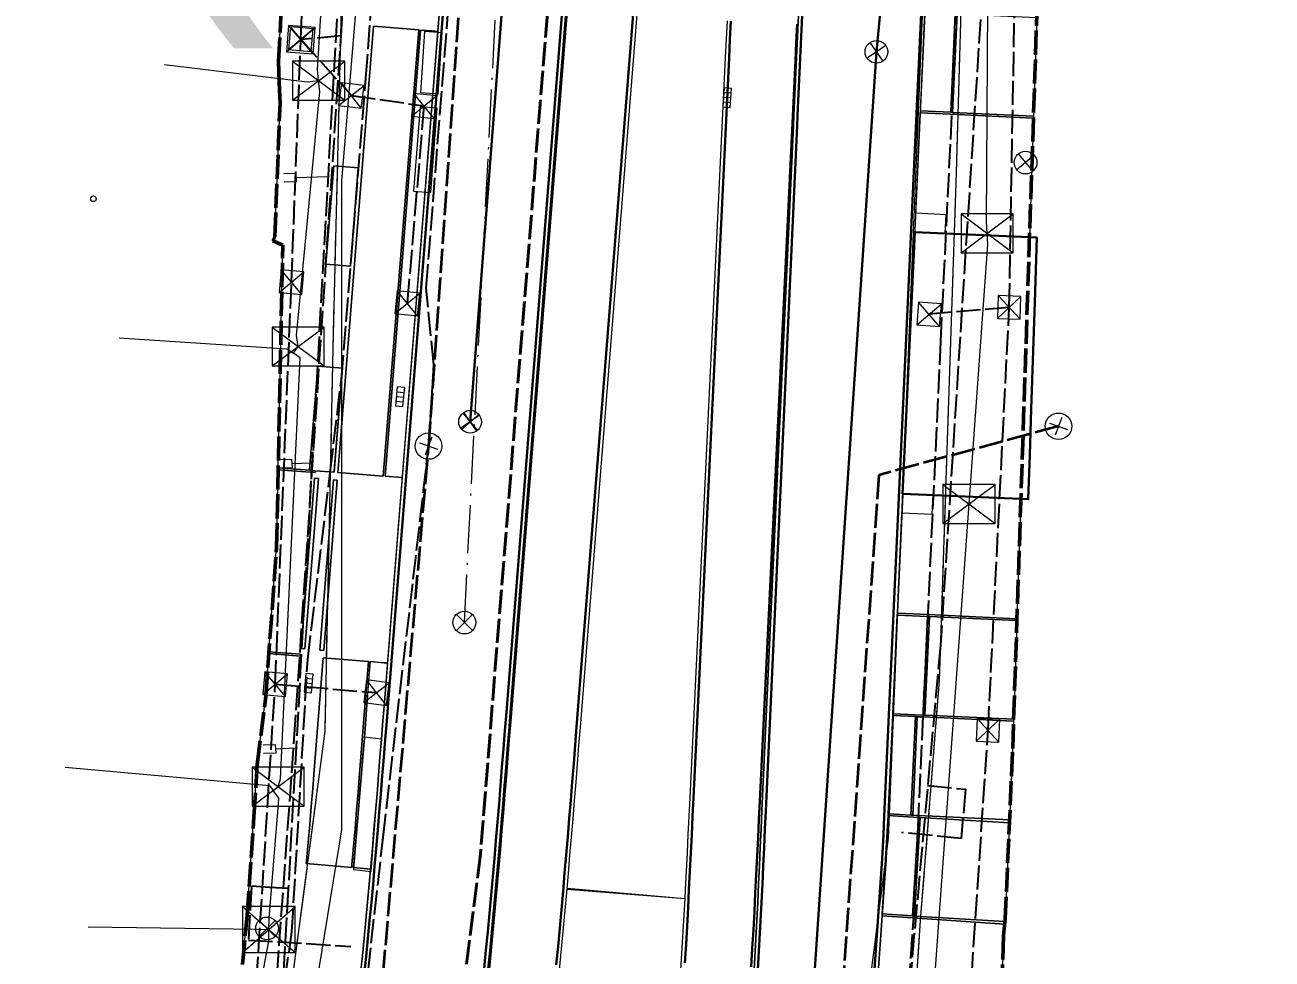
# Model space of a CAD drawing. Header units: metres. Extents: x 105014 to 106600, y 111320 to 118425.
# Drawn here: x 105813.7 to 105879.4, y 114325.5 to 114374.7 of the extents above; entities that cross this region are included whole.
import ezdxf
from ezdxf.enums import TextEntityAlignment as Align

# ---------------------------------------------------------------- set-up
doc = ezdxf.new("R2010")
doc.units = ezdxf.units.M
doc.linetypes.add('DASHDOT', pattern=[3.556, 2.54, -0.508, 0, -0.508])
doc.linetypes.add('DASHED', pattern=[1.524, 1.27, -0.254])
for name, color, linetype, lineweight in [('00-BASE-LIMITE', 7, 'DASHED', 50), ('00-BASE-UE', 42, 'DASHED', 25), ('10-PAV-CALZADA-BRT', 12, 'CONTINUOUS', 30), ('10-PAV-CALZADA-MIXTA', 8, 'CONTINUOUS', 30), ('10-PAV-CICLORUTA', 76, 'CONTINUOUS', 18), ('10-PAV-PARADERO', 30, 'CONTINUOUS', 30), ('10-PAV-SARDINEL', 252, 'CONTINUOUS', 13), ('20-EP-ZONA-DURA', 253, 'CONTINUOUS', 13), ('20-EP-ZONA-VERDE', 84, 'CONTINUOUS', 13), ('30-RED-ENEL-NODOS', 11, 'CONTINUOUS', 13), ('30-RED-ENEL-PROY', 1, 'DASHED', 25), ('30-RED-ETB-CAMARA', 151, 'CONTINUOUS', 13), ('30-RED-ETB-EXIST', 145, 'CONTINUOUS', 13), ('30-RED-MOVISTAR-CAMARA', 141, 'CONTINUOUS', 13), ('30-RED-MOVISTAR-PROY', 4, 'DASHED', 25), ('30-RED-VANTI-EXIST', 52, 'CONTINUOUS', 13), ('30-RED-VANTI-PROY', 2, 'DASHED', 25), ('30-RED-VANTI-RETIRO', 8, 'DASHDOT', 13), ('35-RH-ACUE-DOMICILIARIA', 152, 'CONTINUOUS', 9), ('35-RH-ACUE-MATRIZ-PJ', 150, 'DASHED', 40), ('35-RH-ACUE-MENOR-EXIST', 151, 'CONTINUOUS', 13), ('35-RH-ACUE-MENOR-PROY', 5, 'DASHED', 25), ('35-RH-PLUV-COLECTOR', 96, 'CONTINUOUS', 30), ('35-RH-PLUV-NODOS', 94, 'CONTINUOUS', 13), ('35-RH-PLUV-RETIRO', 8, 'DASHDOT', 13), ('35-RH-SUDS-ZONAS', 92, 'CONTINUOUS', 20), ('36-RH-SAN-COLECTOR-PROY', 6, 'DASHED', 35), ('36-RH-SAN-POZOS', 216, 'CONTINUOUS', 13), ('40-ROT-UE', 7, 'CONTINUOUS', 25)]:
    doc.layers.add(name, color=color, linetype=linetype, lineweight=lineweight)

# ---------------------------------------------------------------- blocks, each defined once
blk = doc.blocks.new('CAM_ETB_T_13')
for p, q in [((-1.375, -1.025), (1.375, 1.025)), ((-1.375, 1.025), (1.375, -1.025))]:
    blk.add_line(p, q)
blk.add_lwpolyline([(-1.375, -1.025), (1.375, -1.025), (1.375, 1.025), (-1.375, 1.025)], close=True)
blk = doc.blocks.new('CAM_ETB_T_14')
for p, q in [((-1.39, -1.22), (1.39, 1.22)), ((-1.39, 1.22), (1.39, -1.22))]:
    blk.add_line(p, q)
blk.add_lwpolyline([(-1.39, -1.22), (1.39, -1.22), (1.39, 1.22), (-1.39, 1.22)], close=True)
blk = doc.blocks.new('CAJA_ENEL')
for p, q in [((-0.6, -0.6), (0.6, 0.6)), ((-0.6, 0.6), (0.6, -0.6))]:
    blk.add_line(p, q)
blk.add_lwpolyline([(-0.6, -0.6), (0.6, -0.6), (0.6, 0.6), (-0.6, 0.6)], close=True)
blk = doc.blocks.new('POSTE')
blk.add_circle((0, 0), 0.15)
blk = doc.blocks.new('CAM_MOV_CS_276')
for p, q in [((-0.7, -0.7), (0.7, 0.7)), ((-0.7, 0.7), (0.7, -0.7))]:
    blk.add_line(p, q)
blk.add_lwpolyline([(-0.7, -0.7), (0.7, -0.7), (0.7, 0.7), (-0.7, 0.7)], close=True)
blk = doc.blocks.new('POZO_SAN')
for p, q in [((-0.5, 0), (0.5, 0)), ((0, -0.5), (0, 0.5))]:
    blk.add_line(p, q)
blk.add_circle((0, 0), 0.7)
blk = doc.blocks.new('POZO_PLUV')
for p, q in [((-0.42, -0.42), (0.42, 0.42)), ((-0.42, 0.42), (0.42, -0.42))]:
    blk.add_line(p, q)
blk.add_circle((0, 0), 0.6)
blk = doc.blocks.new('SUMIDERO')
for p, q in [((-0.25, -0.2), (-0.25, 0.2)), ((0, -0.2), (0, 0.2)), ((0.25, -0.2), (0.25, 0.2))]:
    blk.add_line(p, q)
blk.add_lwpolyline([(-0.5, -0.2), (0.5, -0.2), (0.5, 0.2), (-0.5, 0.2)], close=True)

msp = doc.modelspace()

# ---------------------------------------------------------------- linework, layer by layer
at = {"layer": '00-BASE-LIMITE'}
for points in [[(105872.4273, 114434.1933), (105869.1697, 114410.4855), (105868.9821, 114406.9359), (105868.2631, 114400.1099), (105867.7367, 114392.0365), (105867.6139, 114391.2861), (105867.3739, 114386.5983), (105865.7227, 114336.3865), (105865.3317, 114327.5977), (105865.2477, 114326.7277), (105865.1547, 114324.1031)], [(105825.1509, 114325.1991), (105825.3923, 114327.7979), (105825.7417, 114332.9821), (105825.9271, 114335.7325), (105826.3675, 114339.3237), (105826.9459, 114347.1875), (105827.2663, 114363.1049), (105826.7401, 114363.3365), (105826.8505, 114363.5541), (105827.1227, 114370.5711), (105827.0857, 114371.6813), (105827.0657, 114372.2811), (105827.0487, 114372.7917), (105827.2165, 114376.1151)]]:
    msp.add_lwpolyline(points, dxfattribs=at)
at = {"layer": '00-BASE-UE'}
for points in [[(105872.4273, 114434.1933), (105869.1697, 114410.4855), (105868.9821, 114406.9359), (105868.2631, 114400.1099), (105867.7367, 114392.0365), (105867.6139, 114391.2861), (105867.3739, 114386.5983), (105865.7227, 114336.3865), (105865.3317, 114327.5977), (105865.2477, 114326.7277), (105865.1547, 114324.1031)], [(105825.1509, 114325.1991), (105825.3923, 114327.7979), (105825.7417, 114332.9821), (105825.9271, 114335.7325), (105826.3675, 114339.3237), (105826.9459, 114347.1875), (105827.2663, 114363.1049), (105826.7401, 114363.3365), (105826.8505, 114363.5541), (105827.1227, 114370.5711), (105827.0857, 114371.6813), (105827.0657, 114372.2811), (105827.0487, 114372.7917), (105827.2165, 114376.1151)]]:
    msp.add_lwpolyline(points, dxfattribs=at)
at = {"layer": '10-PAV-CALZADA-BRT'}
for points in [[(105838.0999, 114324.5749), (105838.1945, 114325.5277), (105838.2865, 114326.4817), (105838.3761, 114327.4365), (105838.4635, 114328.3923), (105838.5489, 114329.3491), (105838.6325, 114330.3069), (105838.7145, 114331.2655), (105838.7951, 114332.2249), (105838.8747, 114333.1851), (105838.9533, 114334.1479), (105839.0309, 114335.1095), (105839.1081, 114336.0719), (105839.1849, 114337.0351), (105839.2615, 114337.9989), (105845.0483, 114410.8199), (105846.5286, 114425.6879), (105848.6005, 114440.4851)], [(105855.0531, 114438.5942), (105852.1011, 114426.4229), (105850.1746, 114418.3144), (105848.7538, 114410.1023), (105847.8441, 114401.8179), (105842.7505, 114337.7215), (105842.6739, 114336.7569), (105842.5969, 114335.7921), (105842.5195, 114334.8275), (105842.4417, 114333.8629), (105842.3629, 114332.8985), (105842.2831, 114331.9339), (105842.2021, 114330.9697), (105842.1195, 114330.0055), (105842.0353, 114329.0413), (105841.9493, 114328.0775), (105841.8611, 114327.1137), (105841.7709, 114326.1501), (105841.6779, 114325.1869)], [(105848.4595, 114325.2813), (105848.5151, 114326.2475), (105848.5685, 114327.2137), (105848.6203, 114328.1801), (105848.6707, 114329.1465), (105848.7197, 114330.1129), (105848.7677, 114331.0795), (105848.8151, 114332.0461), (105848.8619, 114333.0127), (105848.9083, 114333.9793), (105850.7845, 114372.9861), (105850.8311, 114373.9527), (105850.8777, 114374.9193)], [(105854.3737, 114374.7505), (105854.3271, 114373.7845), (105854.2805, 114372.8179), (105852.4043, 114333.8111), (105852.3577, 114332.8435), (105852.3109, 114331.8751), (105852.2635, 114330.9057), (105852.2153, 114329.9373), (105852.1661, 114328.9667), (105852.1155, 114327.9953), (105852.0633, 114327.0231), (105852.0093, 114326.0501), (105851.9533, 114325.0761)]]:
    msp.add_lwpolyline(points, dxfattribs=at)
at = {"layer": '10-PAV-CALZADA-MIXTA'}
for points in [[(105831.5633, 114324.6859), (105831.6605, 114325.6285), (105831.7549, 114326.5727), (105831.8467, 114327.5185), (105831.9361, 114328.4661), (105832.0233, 114329.4151), (105832.1083, 114330.3659), (105832.1919, 114331.3181), (105832.2737, 114332.2719), (105832.3541, 114333.2271), (105832.4333, 114334.1839), (105832.5119, 114335.1451), (105832.5895, 114336.1041), (105832.6665, 114337.0645), (105832.7433, 114338.0265), (105832.8197, 114338.9897), (105837.2827, 114395.1502), (105843.0214, 114446.7429), (105851.1609, 114497.4894), (105857.8907, 114538.6363), (105870.668, 114583.7658)], [(105868.5217, 114557.2237), (105859.1483, 114507.8229), (105848.4295, 114440.997), (105848.3537, 114440.5247), (105846.2805, 114425.7176), (105844.7991, 114410.8397), (105839.0501, 114338.4945), (105838.9735, 114337.5297), (105838.8965, 114336.5651), (105838.8191, 114335.6003), (105838.7411, 114334.6357), (105838.6623, 114333.6713), (105838.5823, 114332.7069), (105838.5013, 114331.7425), (105838.4185, 114330.7783), (105838.3341, 114329.8143), (105838.2477, 114328.8503), (105838.1591, 114327.8867), (105838.0683, 114326.9233), (105837.9747, 114325.9601), (105837.8785, 114324.9971)], [(105852.2883, 114324.6043), (105852.3417, 114325.5707), (105852.3931, 114326.5369), (105852.4427, 114327.5035), (105852.4907, 114328.4701), (105852.5377, 114329.4367), (105852.5835, 114330.4033), (105852.6285, 114331.3699), (105852.6733, 114332.3367), (105852.7175, 114333.3033), (105854.3719, 114369.3989), (105854.3973, 114369.9529), (105854.4489, 114371.0807), (105854.5009, 114372.2085), (105854.5533, 114373.3363), (105854.6063, 114374.4641), (105854.6601, 114375.5919)], [(105860.9031, 114375.2937), (105860.8495, 114374.1707), (105860.7965, 114373.0465), (105860.7443, 114371.9209), (105860.6925, 114370.7943), (105860.6407, 114369.6667), (105858.9609, 114333.0169), (105858.9165, 114332.0487), (105858.8575, 114330.7687), (105857.4793, 114311.0737)]]:
    msp.add_lwpolyline(points, dxfattribs=at)
at = {"layer": '10-PAV-CICLORUTA'}
for points in [[(105834.4341, 114374.4519), (105832.5653, 114350.9361), (105830.1729, 114351.1263), (105830.1887, 114351.3257), (105832.0257, 114374.4427), (105832.0415, 114374.6421), (105834.4341, 114374.4519)], [(105831.7889, 114341.1669), (105831.5469, 114338.1219), (105831.3159, 114335.2427), (105831.2375, 114334.2823), (105831.1583, 114333.3271), (105831.0779, 114332.3735), (105830.9963, 114331.4217), (105830.9131, 114330.4717), (105830.8991, 114330.3165), (105828.5083, 114330.5259), (105828.5225, 114330.6835), (105828.6053, 114331.6291), (105828.6865, 114332.5767), (105828.7665, 114333.5269), (105828.8455, 114334.4793), (105828.9239, 114335.4383), (105829.1545, 114338.3125), (105829.3965, 114341.3569), (105831.7889, 114341.1669)]]:
    msp.add_lwpolyline(points, close=True, dxfattribs=at)
at = {"layer": '10-PAV-PARADERO'}
msp.add_lwpolyline([(105859.93, 114350.0054), (105860.5695, 114363.8), (105867.0049, 114363.5092), (105866.8929, 114360.0973), (105866.7077, 114354.4599), (105866.6281, 114352.0352), (105866.5519, 114349.7152), (105859.93, 114350.0054)], close=True, dxfattribs=at)
at = {"layer": '10-PAV-SARDINEL'}
for points in [[(105831.3644, 114324.7068), (105831.4616, 114325.6487), (105831.5559, 114326.5923), (105831.6476, 114327.5376), (105831.737, 114328.4847), (105831.8241, 114329.4332), (105831.9091, 114330.3836), (105831.9927, 114331.3354), (105832.0744, 114332.2889), (105832.1548, 114333.2438), (105832.234, 114334.2003), (105832.3126, 114335.1613), (105832.3902, 114336.1202), (105832.4671, 114337.0805), (105832.5439, 114338.0424), (105832.6203, 114339.0055), (105837.0833, 114395.166), (105837.0839, 114395.1723), (105842.8226, 114446.765), (105842.8239, 114446.7746), (105850.9635, 114497.5214), (105857.6935, 114538.6698), (105857.6983, 114538.6908), (105870.4756, 114583.8203)], [(105870.668, 114583.7658), (105857.8907, 114538.6363), (105851.1609, 114497.4894), (105843.0214, 114446.7429), (105837.2827, 114395.1502), (105832.8197, 114338.9897), (105832.7433, 114338.0265), (105832.6665, 114337.0645), (105832.5895, 114336.1041), (105832.5119, 114335.1451), (105832.4333, 114334.1839), (105832.3541, 114333.2271), (105832.2737, 114332.2719), (105832.1919, 114331.3181), (105832.1083, 114330.3659), (105832.0233, 114329.4151), (105831.9361, 114328.4661), (105831.8467, 114327.5185), (105831.7549, 114326.5727), (105831.6605, 114325.6285), (105831.5633, 114324.6859)], [(105837.8785, 114324.9971), (105837.9747, 114325.9601), (105838.0683, 114326.9233), (105838.1591, 114327.8867), (105838.2477, 114328.8503), (105838.3341, 114329.8143), (105838.4185, 114330.7783), (105838.5013, 114331.7425), (105838.5823, 114332.7069), (105838.6623, 114333.6713), (105838.7411, 114334.6357), (105838.8191, 114335.6003), (105838.8965, 114336.5651), (105838.9735, 114337.5297), (105839.0501, 114338.4945), (105844.7991, 114410.8397)], [(105838.0775, 114324.9769), (105838.1738, 114325.9405), (105838.2674, 114326.9043), (105838.3583, 114327.8682), (105838.4469, 114328.8322), (105838.5333, 114329.7967), (105838.6178, 114330.7611), (105838.7006, 114331.7256), (105838.7816, 114332.6903), (105838.8616, 114333.6549), (105838.9404, 114334.6195), (105839.0185, 114335.5843), (105839.0959, 114336.5492), (105839.1729, 114337.5139), (105839.2495, 114338.4787), (105844.9985, 114410.8237)], [(105844.9985, 114410.8237), (105839.2495, 114338.4787), (105839.1729, 114337.5139), (105839.0959, 114336.5492), (105839.0185, 114335.5843), (105838.9404, 114334.6195), (105838.8616, 114333.6549), (105838.7816, 114332.6903), (105838.7006, 114331.7256), (105838.6178, 114330.7611), (105838.5333, 114329.7967), (105838.4469, 114328.8322), (105838.3583, 114327.8682), (105838.2674, 114326.9043), (105838.1738, 114325.9405), (105838.0775, 114324.9769)], [(105845.0483, 114410.8199), (105839.2615, 114337.9989), (105839.1849, 114337.0351), (105839.1081, 114336.0719), (105839.0309, 114335.1095), (105838.9533, 114334.1479), (105838.8747, 114333.1851), (105838.7951, 114332.2249), (105838.7145, 114331.2655), (105838.6325, 114330.3069), (105838.5489, 114329.3491), (105838.4635, 114328.3923), (105838.3761, 114327.4365), (105838.2865, 114326.4817), (105838.1945, 114325.5277), (105838.0999, 114324.5749)], [(105854.4603, 114375.6015), (105854.4065, 114374.4736), (105854.3535, 114373.3457), (105854.3011, 114372.2178), (105854.2491, 114371.0899), (105854.1975, 114369.9621), (105854.1721, 114369.4081), (105852.5177, 114333.3125), (105852.4735, 114332.3459), (105852.4287, 114331.3792), (105852.3837, 114330.4127), (105852.3379, 114329.4463), (105852.2909, 114328.4799), (105852.243, 114327.5136), (105852.1934, 114326.5473), (105852.142, 114325.5815), (105852.0886, 114324.6156)], [(105852.0886, 114324.6156), (105852.142, 114325.5815), (105852.1934, 114326.5473), (105852.243, 114327.5136), (105852.2909, 114328.4799), (105852.3379, 114329.4463), (105852.3837, 114330.4127), (105852.4287, 114331.3792), (105852.4735, 114332.3459), (105852.5177, 114333.3125), (105854.1721, 114369.4081), (105854.1975, 114369.9621), (105854.2491, 114371.0899), (105854.3011, 114372.2178), (105854.3535, 114373.3457), (105854.4065, 114374.4736), (105854.4603, 114375.6015)], [(105854.6601, 114375.5919), (105854.6063, 114374.4641), (105854.5533, 114373.3363), (105854.5009, 114372.2085), (105854.4489, 114371.0807), (105854.3973, 114369.9529), (105854.3719, 114369.3989), (105852.7175, 114333.3033), (105852.6733, 114332.3367), (105852.6285, 114331.3699), (105852.5835, 114330.4033), (105852.5377, 114329.4367), (105852.4907, 114328.4701), (105852.4427, 114327.5035), (105852.3931, 114326.5369), (105852.3417, 114325.5707), (105852.2883, 114324.6043)], [(105857.4793, 114311.0737), (105858.8575, 114330.7687), (105858.9165, 114332.0487), (105858.9609, 114333.0169), (105860.6407, 114369.6667), (105860.6925, 114370.7943), (105860.7443, 114371.9209), (105860.7965, 114373.0465), (105860.8495, 114374.1707), (105860.9031, 114375.2937)], [(105861.1029, 114375.2841), (105861.0493, 114374.1613), (105860.9963, 114373.0372), (105860.9441, 114371.9117), (105860.8923, 114370.7851), (105860.8405, 114369.6575), (105859.1607, 114333.0077), (105859.1163, 114332.0395), (105859.0573, 114330.7595), (105859.057, 114330.7547), (105857.6788, 114311.0597)], [(105851.9533, 114325.0761), (105852.0093, 114326.0501), (105852.0633, 114327.0231), (105852.1155, 114327.9953), (105852.1661, 114328.9667), (105852.2153, 114329.9373), (105852.2635, 114330.9057), (105852.3109, 114331.8751), (105852.3577, 114332.8435), (105852.4043, 114333.8111), (105854.2805, 114372.8179), (105854.3271, 114373.7845), (105854.3737, 114374.7505)]]:
    msp.add_lwpolyline(points, dxfattribs=at)
at = {"layer": '20-EP-ZONA-DURA'}
for points in [[(105836.1121, 114382.9457), (105835.4307, 114374.3738), (105835.1255, 114374.397), (105834.5337, 114374.4441), (105834.5334, 114374.4399), (105832.6651, 114350.9281), (105833.5621, 114350.8569), (105832.7859, 114341.0877), (105832.7621, 114341.0896), (105832.7625, 114341.0959), (105832.3428, 114341.1229), (105831.8887, 114341.1589), (105831.8881, 114341.1521), (105831.8629, 114341.1537), (105831.6077, 114337.6421), (105831.5699, 114337.1525), (105830.9847, 114330.3183), (105830.9999, 114330.3169), (105830.9991, 114330.3077), (105831.8957, 114330.2293), (105831.8241, 114329.4332), (105831.737, 114328.4847), (105831.6476, 114327.5376), (105831.5559, 114326.5923), (105831.4616, 114325.6487), (105831.3717, 114324.7919)], [(105825.1509, 114325.1991), (105825.3923, 114327.7979), (105825.7417, 114332.9821), (105825.9271, 114335.7325), (105826.3675, 114339.3237), (105826.5338, 114341.5845), (105828.2003, 114341.4521), (105828.2083, 114341.5517), (105826.5411, 114341.6843), (105826.9459, 114347.1875), (105827.0282, 114351.2759), (105828.9687, 114351.1215), (105828.9767, 114351.2212), (105829.9739, 114351.1421), (105829.9976, 114351.4413), (105830.4091, 114356.6249), (105829.1133, 114356.7277), (105828.7019, 114351.5441), (105828.6781, 114351.245), (105827.0302, 114351.3759), (105827.2663, 114363.1049), (105826.7401, 114363.3365), (105826.8505, 114363.5541), (105827.1227, 114370.5711), (105827.0857, 114371.6813), (105827.0657, 114372.2811), (105827.0487, 114372.7917), (105827.1617, 114375.0299)]]:
    msp.add_lwpolyline(points, dxfattribs=at)
for points in [[(105866.9957, 114375.0987), (105866.8249, 114369.9047), (105862.5627, 114370.105), (105862.8053, 114375.2993), (105866.9957, 114375.0987)], [(105832.5653, 114350.9361), (105834.4341, 114374.4519), (105832.0415, 114374.6421), (105832.0257, 114374.4427), (105830.1887, 114351.3257), (105830.1729, 114351.1263), (105832.5653, 114350.9361)], [(105866.8217, 114369.8047), (105866.6152, 114363.5268), (105862.1699, 114363.7277), (105862.2151, 114364.7153), (105860.6173, 114364.7885), (105860.8405, 114369.6575), (105860.8601, 114370.0831), (105862.4587, 114370.0097), (105866.8217, 114369.8047)], [(105831.2489, 114367.1915), (105829.9529, 114367.2945), (105829.5415, 114362.1107), (105830.8373, 114362.0079), (105831.2489, 114367.1915)], [(105828.4313, 114341.8349), (105829.1443, 114350.8067), (105828.9449, 114350.8225), (105828.2319, 114341.8509), (105828.4313, 114341.8349)], [(105830.1411, 114350.7275), (105829.9419, 114350.7433), (105829.2289, 114341.7715), (105829.4283, 114341.7557), (105830.1411, 114350.7275)], [(105866.1616, 114349.7323), (105865.954, 114343.4187), (105861.2497, 114343.6375), (105859.6513, 114343.7105), (105859.8939, 114349.0033), (105861.4923, 114348.9319), (105861.5382, 114349.9349), (105866.1616, 114349.7323)], [(105865.9508, 114343.3223), (105865.7799, 114338.1247), (105861.1069, 114338.3385), (105861.3445, 114343.533), (105865.9508, 114343.3223)], [(105831.5469, 114338.1219), (105831.7889, 114341.1669), (105829.3965, 114341.3569), (105829.1545, 114338.3125), (105828.9239, 114335.4383), (105828.8455, 114334.4793), (105828.7665, 114333.5269), (105828.6865, 114332.5767), (105828.6053, 114331.6291), (105828.5225, 114330.6835), (105828.5083, 114330.5259), (105830.8991, 114330.3165), (105830.9131, 114330.4717), (105830.9963, 114331.4217), (105831.0779, 114332.3735), (105831.1583, 114333.3271), (105831.2375, 114334.2823), (105831.3159, 114335.2427), (105831.5469, 114338.1219)], [(105865.7227, 114336.3865), (105865.5644, 114332.8287), (105860.7643, 114333.0485), (105860.4649, 114333.0662), (105860.7027, 114338.2568), (105861.0025, 114338.2431), (105865.7766, 114338.0243), (105865.7227, 114336.3865)], [(105865.3317, 114327.5977), (105865.3194, 114327.4701), (105860.5511, 114327.7517), (105860.8577, 114332.9429), (105865.5572, 114332.6653), (105865.3317, 114327.5977)], [(105842.248, 114329.178), (105848.4461, 114328.6793), (105848.4458, 114328.6737), (105848.1101, 114322.8797), (105848.1067, 114322.8278), (105841.6837, 114323.2482), (105842.248, 114329.178)], [(105864.4185, 114316.1079), (105863.4332, 114311.5119), (105859.3341, 114311.7943), (105857.7477, 114311.9783), (105859.3344, 114311.7973), (105859.4341, 114311.7903), (105859.8023, 114317.0775), (105859.7026, 114317.0845), (105858.1077, 114317.1954), (105858.8481, 114327.7693), (105860.4443, 114327.6577), (105865.3047, 114327.3175), (105865.2477, 114326.7277), (105865.1547, 114324.1031), (105864.4185, 114316.1079)]]:
    msp.add_lwpolyline(points, close=True, dxfattribs=at)
at = {"layer": '20-EP-ZONA-VERDE'}
msp.add_lwpolyline([(105850.6779, 114374.9289), (105850.6313, 114373.9623), (105850.5847, 114372.9957), (105848.7087, 114333.9889), (105848.6621, 114333.0223), (105848.6153, 114332.0559), (105848.5681, 114331.0895), (105848.5201, 114330.1229), (105848.4709, 114329.1567), (105848.4451, 114328.6595), (105842.2507, 114329.2099), (105842.3187, 114329.9883), (105842.4013, 114330.9527), (105842.4825, 114331.9173), (105842.5621, 114332.8821), (105842.6409, 114333.8469), (105842.7189, 114334.8115), (105842.7963, 114335.7763), (105842.8733, 114336.7411), (105842.9499, 114337.7057), (105848.0435, 114401.8023)], dxfattribs=at)
for points in [[(105862.7055, 114375.3041), (105862.4631, 114370.1097), (105860.8647, 114370.1831), (105861.1075, 114375.3785), (105862.7055, 114375.3041)], [(105862.8053, 114375.2993), (105862.5627, 114370.105), (105862.4631, 114370.1097), (105862.7055, 114375.3041), (105862.8053, 114375.2993)], [(105835.4309, 114374.3727), (105833.5621, 114350.8569), (105832.6651, 114350.9281), (105834.5337, 114374.4441), (105835.4309, 114374.3727)], [(105862.4631, 114370.1097), (105862.5627, 114370.105), (105866.8249, 114369.9047), (105866.8217, 114369.8047), (105862.4587, 114370.0097), (105860.8601, 114370.0831), (105860.8647, 114370.1831), (105862.4631, 114370.1097)], [(105831.2489, 114367.1915), (105830.8373, 114362.0079), (105829.5415, 114362.1107), (105829.9529, 114367.2945), (105831.2489, 114367.1915)], [(105830.4091, 114356.6249), (105829.9739, 114351.1421), (105828.9767, 114351.2212), (105828.6781, 114351.245), (105829.1133, 114356.7277), (105830.4091, 114356.6249)], [(105828.6781, 114351.245), (105828.9767, 114351.2212), (105828.9687, 114351.1215), (105827.0281, 114351.2759), (105827.0303, 114351.3759), (105828.6781, 114351.245)], [(105829.1443, 114350.8067), (105828.4313, 114341.8349), (105828.2319, 114341.8509), (105828.9449, 114350.8225), (105829.1443, 114350.8067)], [(105830.1411, 114350.7275), (105829.4283, 114341.7557), (105829.2289, 114341.7715), (105829.9419, 114350.7433), (105830.1411, 114350.7275)], [(105861.2448, 114343.5375), (105861.0072, 114338.3431), (105859.4087, 114338.4163), (105859.6467, 114343.6107), (105861.2448, 114343.5375)], [(105861.2497, 114343.6375), (105865.9539, 114343.4187), (105865.9507, 114343.3223), (105861.3445, 114343.533), (105861.2448, 114343.5375), (105859.6467, 114343.6107), (105859.6513, 114343.7105), (105861.2497, 114343.6375)], [(105861.3445, 114343.533), (105861.1069, 114338.3385), (105861.0072, 114338.3431), (105861.2448, 114343.5375), (105861.3445, 114343.533)], [(105828.2083, 114341.5517), (105828.2003, 114341.4521), (105826.5337, 114341.5845), (105826.5411, 114341.6843), (105828.2083, 114341.5517)], [(105832.7859, 114341.0877), (105832.6205, 114339.0057), (105832.5439, 114338.0423), (105832.4671, 114337.0805), (105832.3901, 114336.1201), (105832.3127, 114335.1613), (105832.2341, 114334.2003), (105832.1547, 114333.2439), (105832.0743, 114332.2889), (105831.9925, 114331.3353), (105831.8957, 114330.2293), (105830.9991, 114330.3077), (105831.0959, 114331.4131), (105831.1777, 114332.3651), (105831.2579, 114333.3187), (105831.3371, 114334.2743), (105831.4155, 114335.2347), (105831.4931, 114336.1927), (105831.5699, 114337.1525), (105831.6467, 114338.1139), (105831.7233, 114339.0769), (105831.8887, 114341.1589), (105832.7859, 114341.0877)], [(105860.6029, 114338.2614), (105860.3649, 114333.0721), (105859.1683, 114333.1429), (105859.4041, 114338.3163), (105860.6029, 114338.2614)], [(105861.0072, 114338.3431), (105861.1069, 114338.3385), (105865.7799, 114338.1247), (105865.7765, 114338.0243), (105861.0025, 114338.2431), (105860.7027, 114338.2568), (105860.6029, 114338.2614), (105859.4041, 114338.3163), (105859.4087, 114338.4163), (105861.0072, 114338.3431)], [(105860.7027, 114338.2568), (105860.4649, 114333.0662), (105860.3649, 114333.0721), (105860.6029, 114338.2614), (105860.7027, 114338.2568)], [(105860.7581, 114332.9487), (105860.4514, 114327.7577), (105858.8551, 114327.8691), (105859.1625, 114333.0431), (105860.7581, 114332.9487)], [(105860.3649, 114333.0669), (105860.4647, 114333.0623), (105860.4649, 114333.0662), (105860.7643, 114333.0485), (105865.5643, 114332.8287), (105865.5571, 114332.6653), (105860.8577, 114332.9429), (105860.7581, 114332.9487), (105859.1625, 114333.0431), (105859.1683, 114333.1429), (105860.3649, 114333.0669)], [(105860.3649, 114333.0721), (105860.3649, 114333.0669), (105859.1683, 114333.1429), (105860.3649, 114333.0721)], [(105860.4649, 114333.0662), (105860.4647, 114333.0623), (105860.3649, 114333.0669), (105860.3649, 114333.0721), (105860.4649, 114333.0662)], [(105860.8577, 114332.9429), (105860.5511, 114327.7517), (105860.4514, 114327.7577), (105860.7581, 114332.9487), (105860.8577, 114332.9429)], [(105860.4514, 114327.7577), (105860.5511, 114327.7517), (105865.3193, 114327.4701), (105865.3047, 114327.3175), (105860.4443, 114327.6577), (105858.8481, 114327.7693), (105858.8551, 114327.8691), (105860.4514, 114327.7577)]]:
    msp.add_lwpolyline(points, close=True, dxfattribs=at)
at = {"layer": '30-RED-ENEL-PROY'}
for points in [[(105828.2219, 114373.9619), (105829.2001, 114397.2277)], [(105865.5477, 114359.8295), (105865.9041, 114380.0161)], [(105827.7251, 114361.1537), (105828.2219, 114373.9619)], [(105828.2219, 114373.9619), (105830.8827, 114370.9955)], [(105830.8827, 114370.9955), (105834.7063, 114370.4489)], [(105834.7063, 114370.4489), (105833.8251, 114360.0471)], [(105826.8697, 114339.9697), (105827.7251, 114361.1537)], [(105865.5477, 114359.8295), (105861.3243, 114359.4673)], [(105864.4315, 114337.5481), (105865.5477, 114359.8295)], [(105825.8881, 114324.3373), (105826.8697, 114339.9697)], [(105826.8697, 114339.9697), (105832.2073, 114339.5253)], [(105862.9637, 114315.4617), (105864.4315, 114337.5481)]]:
    msp.add_lwpolyline(points, dxfattribs=at)
at = {"layer": '30-RED-ETB-EXIST'}
for points in [[(105829.157, 114371.778), (105829.094, 114372.372), (105829.783, 114383.529), (105829.477, 114383.548)], [(105864.381, 114363.737), (105864.347, 114364.333), (105864.416, 114375.775), (105864.377, 114376.371)], [(105821.03, 114372.623), (105828.545, 114371.713), (105829.157, 114371.778)], [(105828.083, 114357.768), (105827.998, 114358.34), (105829.221, 114371.185), (105829.157, 114371.778)], [(105863.429, 114349.471), (105864.414, 114363.141), (105864.381, 114363.737)], [(105818.652, 114358.232), (105827.487, 114357.651), (105827.834, 114357.41), (105828.083, 114357.768)], [(105827.027, 114334.57), (105827.144, 114334.989), (105828.191, 114357.162), (105827.834, 114357.41), (105828.083, 114357.768)], [(105860.771, 114313.003), (105861.105, 114313.273), (105860.844, 114313.596), (105863.429, 114349.471)], [(105815.797, 114335.597), (105826.572, 114334.628), (105826.758, 114334.374), (105827.027, 114334.57)], [(105826.535, 114327.044), (105826.544, 114327.641), (105827.021, 114333.462), (105827.058, 114333.964), (105826.758, 114334.374), (105827.027, 114334.57)], [(105817.013, 114327.181), (105825.919, 114327.053), (105826.535, 114327.044)], [(105821.211, 114298.233), (105821.422, 114298.792), (105826.526, 114326.447), (105826.535, 114327.044)]]:
    msp.add_lwpolyline(points, dxfattribs=at)
at = {"layer": '30-RED-MOVISTAR-PROY'}
for points in [[(105830.3437, 114374.1425), (105832.5168, 114411.2288)], [(105827.8753, 114337.083), (105830.3437, 114374.1425)], [(105830.3437, 114374.1425), (105828.2193, 114373.9379)], [(105824.7121, 114311.0693), (105826.8547, 114323.1447), (105827.8753, 114337.083)]]:
    msp.add_lwpolyline(points, dxfattribs=at)
at = {"layer": '30-RED-VANTI-EXIST'}
for points in [[(105812.3675, 114425.1489), (105831.9269, 114415.2545), (105830.5035, 114382.0497), (105829.9055, 114357.6747), (105829.7673, 114351.1296)], [(105859.68, 114316.388), (105860.5035, 114321.9017), (105860.8741, 114327.5103), (105861.8713, 114340.1657), (105862.2609, 114351.7963), (105862.7635, 114366.9239), (105863.0821, 114377.9727), (105863.306, 114384.1224)], [(105829.7673, 114351.1296), (105829.4793, 114337.4907), (105827.3281, 114321.0999), (105826.4141, 114314.0301), (105824.4102, 114306.283)]]:
    msp.add_lwpolyline(points, dxfattribs=at)
at = {"layer": '30-RED-VANTI-PROY'}
for points in [[(105830.9101, 114317.2403), (105832.5553, 114331.8841), (105835.0001, 114352.8635), (105835.2253, 114356.8067), (105834.8293, 114360.8365), (105836.4421, 114381.2533), (105837.1853, 114385.1519), (105837.3837, 114387.8999), (105838.3941, 114407.7889), (105838.4956, 114416.5784), (105839.1079, 114425.3472), (105840.2289, 114434.0655)], [(105829.7673, 114351.1296), (105830.3593, 114356.0471), (105831.6493, 114371.9149), (105833.2059, 114392.3481), (105832.7805, 114399.8163), (105833.8313, 114412.4453), (105832.8829, 114415.8207), (105831.3303, 114417.2693), (105829.8477, 114418.3869), (105813.8829, 114426.1147), (105812.3675, 114425.1489)], [(105859.68, 114316.388), (105860.5317, 114327.8857), (105861.9413, 114358.0243), (105863.0591, 114380.9157), (105863.306, 114384.1224)], [(105824.4102, 114306.283), (105824.3989, 114306.4985), (105825.8347, 114313.1739), (105826.4969, 114318.3049), (105827.7543, 114326.9247), (105828.5807, 114341.2729), (105829.7673, 114351.1296)]]:
    msp.add_lwpolyline(points, dxfattribs=at)
at = {"layer": '30-RED-VANTI-RETIRO'}
for points in [[(105812.3675, 114425.1489), (105831.9269, 114415.2545), (105830.5035, 114382.0497), (105829.9055, 114357.6747), (105829.7673, 114351.1296)], [(105859.68, 114316.388), (105860.5035, 114321.9017), (105860.8741, 114327.5103), (105861.8713, 114340.1657), (105862.2609, 114351.7963), (105862.7635, 114366.9239), (105863.0821, 114377.9727), (105863.306, 114384.1224)], [(105829.7673, 114351.1296), (105829.4793, 114337.4907), (105827.3281, 114321.0999), (105826.4141, 114314.0301), (105824.4102, 114306.283)]]:
    msp.add_lwpolyline(points, dxfattribs=at)
at = {"layer": '35-RH-ACUE-DOMICILIARIA'}
for points in [[(105827.32, 114366.8788), (105827.9593, 114366.909), (105827.981, 114366.4509), (105827.3417, 114366.4206)], [(105827.9701, 114366.68), (105829.6561, 114366.7321)], [(105827.0941, 114351.8064), (105827.7334, 114351.8366), (105827.7551, 114351.3785), (105827.1158, 114351.3482)], [(105827.7442, 114351.6075), (105828.8078, 114351.6433)], [(105826.2369, 114336.7718), (105826.8762, 114336.8021), (105826.8979, 114336.3439), (105826.2586, 114336.3136)], [(105826.887, 114336.573), (105827.9701, 114336.6092)]]:
    msp.add_lwpolyline(points, dxfattribs=at)
at = {"layer": '35-RH-ACUE-MATRIZ-PJ'}
msp.add_lwpolyline([(105901.5846, 114605.0829), (105900.5406, 114605.5198), (105897.931, 114595.7434), (105904.5363, 114593.9629), (105889.7218, 114550.8011), (105867.8162, 114557.1562), (105867.3254, 114555.2279), (105863.5013, 114537.4125), (105859.5412, 114515.7599), (105856.8078, 114499.4833), (105853.6851, 114480.5486), (105846.4932, 114433.1695), (105845.1392, 114422.3667), (105843.9976, 114410.2678), (105837.6828, 114331.013), (105835.8199, 114316.1329)], dxfattribs=at)
at = {"layer": '35-RH-ACUE-MENOR-EXIST'}
for points in [[(105841.13, 114256.94), (105841.32, 114257.44), (105841.44, 114257.9), (105841.7, 114258.8), (105844.3139, 114264.6574), (105844.98, 114266.15), (105849.16, 114280.35), (105855.37, 114302.16), (105859.19, 114331.86), (105862.09, 114402.02), (105867.82, 114440)], [(105841.13, 114256.94), (105841.32, 114257.44), (105841.44, 114257.9), (105841.7, 114258.8), (105844.3139, 114264.6574), (105844.98, 114266.15), (105849.16, 114280.35), (105855.37, 114302.16), (105859.19, 114331.86), (105862.09, 114402.02), (105867.82, 114440)], [(105834, 114410.39), (105830.36, 114366.48), (105830.36, 114332.3), (105826.96, 114311.44), (105823.24, 114298.56), (105822.24, 114295.12), (105817.36, 114282.57)], [(105834, 114410.39), (105830.36, 114366.48), (105830.36, 114332.3), (105826.96, 114311.44), (105823.24, 114298.56), (105822.24, 114295.12), (105817.36, 114282.57)]]:
    msp.add_lwpolyline(points, dxfattribs=at)
at = {"layer": '35-RH-ACUE-MENOR-PROY'}
for points in [[(105898.6053, 114552.429), (105897.5912, 114548.6288), (105897.3032, 114547.6011), (105891.8784, 114528.233), (105891.2165, 114525.1552), (105891.2165, 114525.1552), (105891.2165, 114525.1552), (105886.7572, 114506.1015), (105881.7031, 114485.1385), (105878.9802, 114473.7674), (105875.9223, 114460.7865), (105875.7638, 114456.4565), (105868.9094, 114422.9968), (105866.1593, 114408.4662), (105861.9223, 114342.0222), (105857.9005, 114297.7431)], [(105855.3717, 114550.7855), (105854.0168, 114544.2587), (105850.7854, 114528.6923), (105848.5469, 114517.9044), (105848.2324, 114516.3941), (105847.8907, 114514.7477), (105847.0692, 114510.7905), (105848.5256, 114507.7658), (105843.204, 114475.5126), (105836.1909, 114433.0079), (105836.0522, 114432.156), (105833.2045, 114414.8753), (105832.7235, 114411.9796), (105831.8976, 114406.9873), (105827.5546, 114329.1973), (105826.9627, 114318.5946)], [(105861.2481, 114334.6264), (105863.2393, 114334.4386), (105863.0115, 114331.8396), (105859.8948, 114332.1526)], [(105827.5546, 114329.1973), (105826.5866, 114329.2574), (105825.618, 114329.3194), (105825.4663, 114326.4867), (105830.861, 114326.1564)]]:
    msp.add_lwpolyline(points, dxfattribs=at)
at = {"layer": '35-RH-PLUV-COLECTOR'}
for points in [[(105858.5492, 114373.296), (105862.424, 114414.2469)], [(105858.5492, 114373.296), (105862.424, 114414.2469)], [(105837.1396, 114353.8005), (105839.6982, 114387.0608)], [(105837.1396, 114353.8005), (105839.6982, 114387.0608)], [(105855.27, 114324.45), (105858.5492, 114373.296)], [(105855.27, 114324.45), (105858.5492, 114373.296)]]:
    msp.add_lwpolyline(points, dxfattribs=at)
at = {"layer": '35-RH-PLUV-RETIRO'}
msp.add_lwpolyline([(105836.8376, 114343.2195), (105840.6676, 114418.1295)], dxfattribs=at)
at = {"layer": '35-RH-SUDS-ZONAS'}
for points in [[(105835.647, 114374.309), (105835.4317, 114371.0592), (105834.5346, 114371.1304), (105834.7503, 114374.3859), (105835.647, 114374.309)], [(105835.4086, 114370.325), (105834.5114, 114370.3963), (105834.165, 114365.9588), (105835.0617, 114365.8819), (105835.4086, 114370.325)], [(105831.5718, 114337.1715), (105830.9898, 114330.2081), (105831.9242, 114330.1058), (105832.4671, 114337.0805), (105831.5718, 114337.1715)], [(105831.5718, 114337.1715), (105830.9898, 114330.2081), (105831.9242, 114330.1058), (105832.4671, 114337.0805), (105831.5718, 114337.1715)], [(105831.5718, 114337.1715), (105830.9898, 114330.2081), (105831.9242, 114330.1058), (105832.4671, 114337.0805), (105831.5718, 114337.1715)], [(105831.5718, 114337.1715), (105830.9898, 114330.2081), (105831.9242, 114330.1058), (105832.4671, 114337.0805), (105831.5718, 114337.1715)]]:
    msp.add_lwpolyline(points, close=True, dxfattribs=at)
at = {"layer": '36-RH-SAN-COLECTOR-PROY'}
for points in [[(105834.96, 114352.53), (105839.7584, 114421.3018)], [(105868.1398, 114353.5623), (105858.6774, 114350.9935)], [(105832.3, 114321.67), (105834.96, 114352.53)], [(105858.6774, 114350.9935), (105856.6563, 114322.4194)]]:
    msp.add_lwpolyline(points, dxfattribs=at)

# ---------------------------------------------------------------- block references
at = {"layer": '30-RED-ENEL-NODOS'}
for name, p, rotation in [('CAJA_ENEL', (105828.2218, 114373.9619), 84.6), ('CAJA_ENEL', (105830.8827, 114370.9955), 82.8), ('CAJA_ENEL', (105834.7063, 114370.4488), 84.2), ('POSTE', (105817.2877, 114365.5523), 65.9), ('CAJA_ENEL', (105827.7251, 114361.1537), 84.6), ('CAJA_ENEL', (105833.8251, 114360.047), 84.2), ('CAJA_ENEL', (105861.3243, 114359.4673), 85.5), ('CAJA_ENEL', (105865.5477, 114359.8295), 88.3), ('CAJA_ENEL', (105826.8697, 114339.9697), 84.7), ('CAJA_ENEL', (105832.2072, 114339.5253), 82.8), ('CAJA_ENEL', (105864.4314, 114337.548), 87.7)]:
    msp.add_blockref(name, p, dxfattribs=dict(at, rotation=rotation))
at = {"layer": '30-RED-ETB-CAMARA'}
for name, p in [('CAM_ETB_T_13', (105829.157, 114371.778)), ('CAM_ETB_T_13', (105864.381, 114363.737)), ('CAM_ETB_T_13', (105828.083, 114357.768)), ('CAM_ETB_T_13', (105863.429, 114349.471)), ('CAM_ETB_T_13', (105827.027, 114334.57)), ('CAM_ETB_T_14', (105826.535, 114327.044))]:
    msp.add_blockref(name, p, dxfattribs=at)
at = {"layer": '30-RED-MOVISTAR-CAMARA', "rotation": 85.5}
msp.add_blockref('CAM_MOV_CS_276', (105828.2193, 114373.9379), dxfattribs=at)
msp.add_blockref('CAM_MOV_CS_276', (105828.2193, 114373.9379), dxfattribs=at)
at = {"layer": '35-RH-PLUV-NODOS'}
for name, p, rotation in [('POZO_PLUV', (105858.5492, 114373.296), 260), ('POZO_PLUV', (105858.5492, 114373.296), 260), ('SUMIDERO', (105850.6832, 114370.8805), 85.9), ('SUMIDERO', (105850.6832, 114370.8805), 85.9), ('SUMIDERO', (105850.6832, 114370.8805), 85.9), ('POZO_PLUV', (105866.4044, 114367.4611), 265), ('SUMIDERO', (105833.4476, 114355.1187), 264.9), ('SUMIDERO', (105833.4476, 114355.1187), 264.9), ('SUMIDERO', (105833.4476, 114355.1187), 264.9), ('POZO_PLUV', (105837.1396, 114353.8005), 260), ('POZO_PLUV', (105837.1396, 114353.8005), 260), ('POZO_PLUV', (105837.1396, 114353.8005), 354.9), ('POZO_PLUV', (105837.1396, 114353.8005), 354.9), ('SUMIDERO', (105828.634, 114340.0262), 264.9), ('SUMIDERO', (105828.634, 114340.0262), 264.9), ('SUMIDERO', (105828.634, 114340.0262), 264.9)]:
    msp.add_blockref(name, p, dxfattribs=dict(at, rotation=rotation))
for p in [(105836.8376, 114343.2195), (105836.8376, 114343.2195), (105826.4422, 114327.0995), (105826.4422, 114327.0995)]:
    msp.add_blockref('POZO_PLUV', p, dxfattribs=at)
at = {"layer": '36-RH-SAN-POZOS', "rotation": 250}
for p in [(105868.1398, 114353.5623), (105834.9483, 114352.5224)]:
    msp.add_blockref('POZO_SAN', p, dxfattribs=at)

# ---------------------------------------------------------------- texts
at = {"layer": '40-ROT-UE'}
msp.add_text('UE-03  (14090.0)', height=18, dxfattribs=at).set_placement((105829.5992, 114387.9012), align=Align.MIDDLE_CENTER)

doc.saveas('drawing.dxf')
